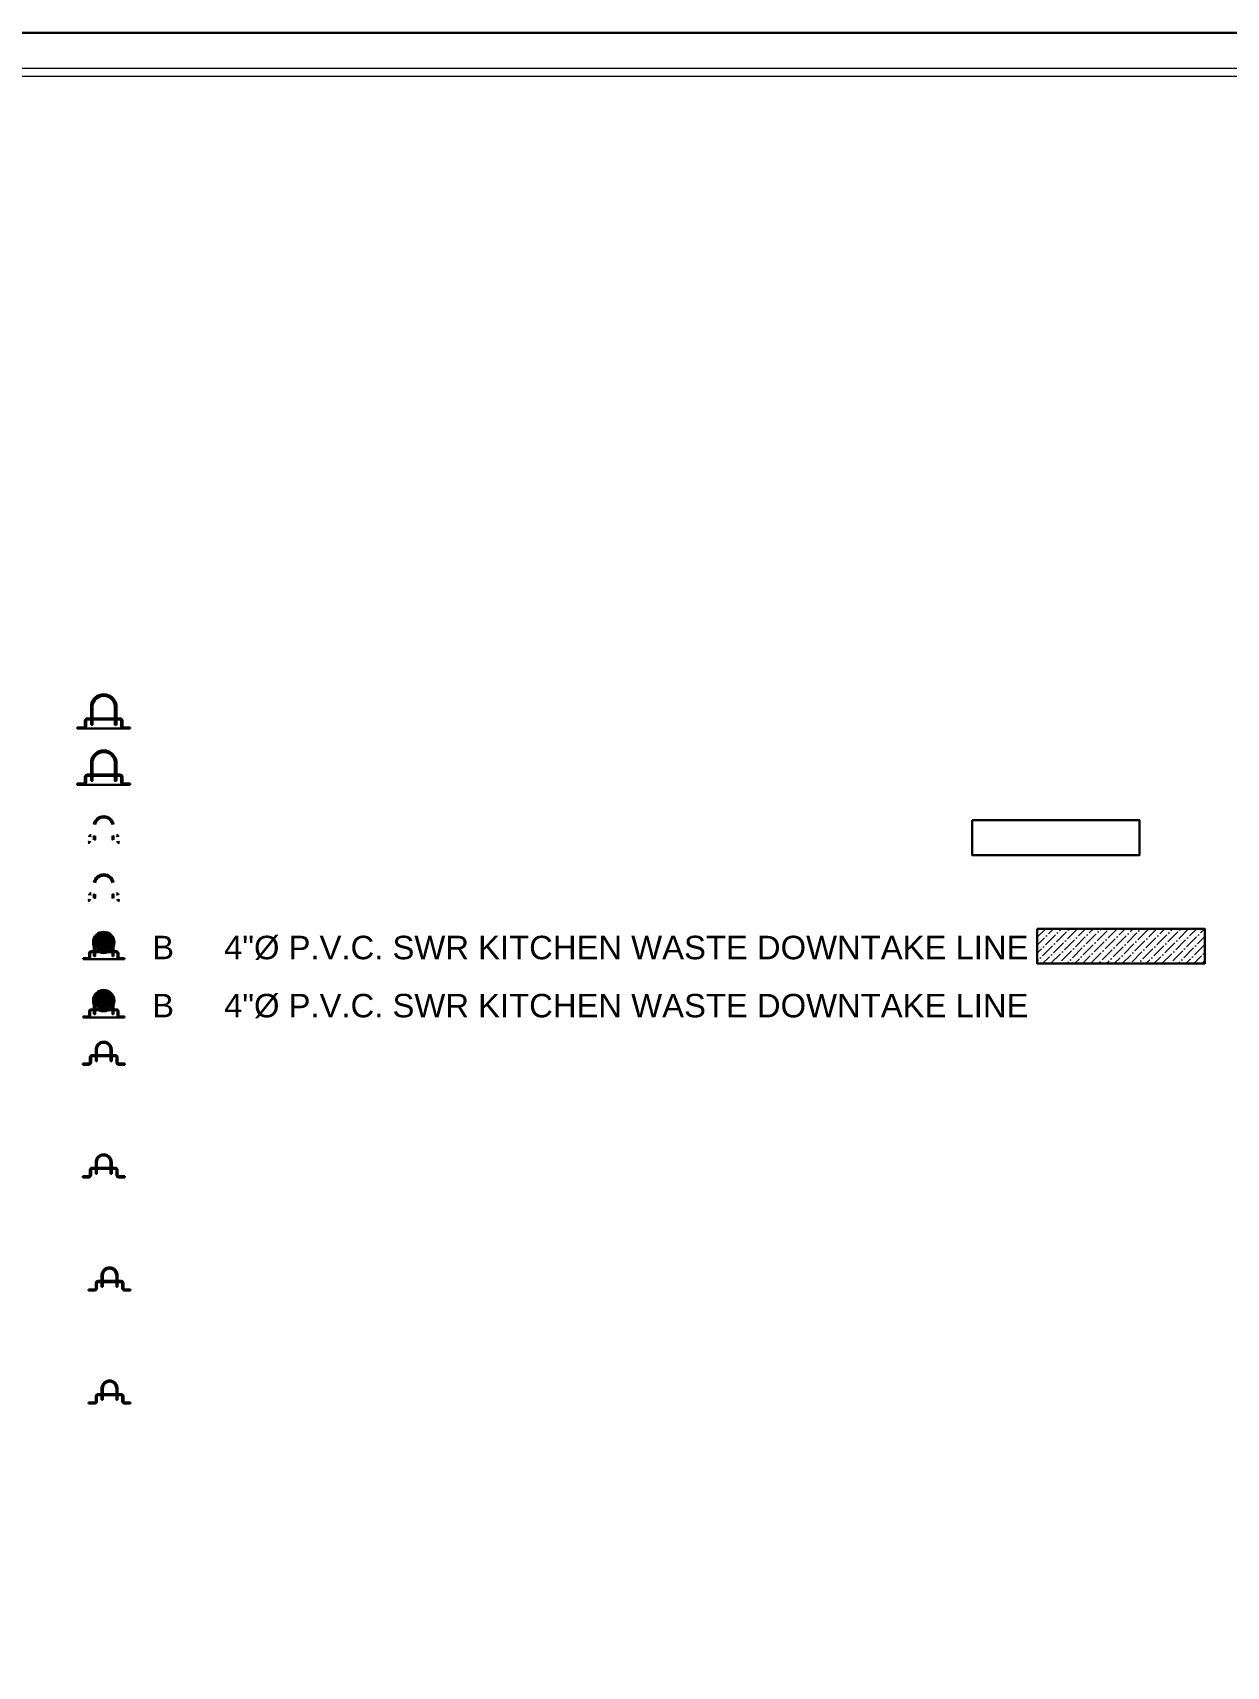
# Model space of a CAD drawing. Header units: inches. Extents: x 1807 to 67852, y 1160 to 20242.
# Drawn here: x 9884 to 10572, y 8980 to 9922 of the extents above; entities that cross this region are included whole.
import ezdxf

# ---------------------------------------------------------------- set-up
doc = ezdxf.new("R2010")
doc.units = ezdxf.units.IN
doc.header["$MEASUREMENT"] = 0
for name, color, linetype, lineweight in [('4 upvc pip', 5, 'Continuous', 30), ('4 upvc pip hatch', 6, 'Continuous', 5), ('4. UPCV', 6, 'Continuous', 30), ('A-HATCH', 252, 'Continuous', 13), ('COLD WATER', 4, 'Continuous', 30), ('RAIN WATER', 32, 'Continuous', 30)]:
    doc.layers.add(name, color=color, linetype=linetype, lineweight=lineweight)
doc.styles.add('Krupalu', font='arial.ttf', dxfattribs={"height": 8})
pattern_1 = [(45, (9559.84297, 5951.38392), (-0.244510333, 0.244510333), []), (45, (9560.08748, 5951.38392), (-0.244510333, 0.244510333), [0.172894914, -0.086447457])]
pattern_2 = [(135, (10295.86425, 5951.38392), (0.244510333, 0.244510333), []), (135, (10295.61974, 5951.38392), (0.244510333, 0.244510333), [0.172894914, -0.086447457])]
pattern_3 = [(135, (10295.86425, 5886.15753), (0.244510333, 0.244510333), []), (135, (10295.61974, 5886.15753), (0.244510333, 0.244510333), [0.172894914, -0.086447457])]
pattern_4 = [(45, (9559.84297, 5886.15753), (-0.244510333, 0.244510333), []), (45, (9560.08748, 5886.15753), (-0.244510333, 0.244510333), [0.172894914, -0.086447457])]
pattern_5 = [(45, (9556.46235, 6081.58498), (-0.244510333, 0.244510333), []), (45, (9556.70686, 6081.58498), (-0.244510333, 0.244510333), [0.172894914, -0.086447457])]
pattern_6 = [(135, (10292.48363, 6081.58498), (0.244510333, 0.244510333), []), (135, (10292.23912, 6081.58498), (0.244510333, 0.244510333), [0.172894914, -0.086447457])]
pattern_7 = [(135, (10292.48363, 6016.6103), (0.244510333, 0.244510333), []), (135, (10292.23912, 6016.6103), (0.244510333, 0.244510333), [0.172894914, -0.086447457])]
pattern_8 = [(45, (9556.46235, 6016.6103), (-0.244510333, 0.244510333), []), (45, (9556.70686, 6016.6103), (-0.244510333, 0.244510333), [0.172894914, -0.086447457])]

msp = doc.modelspace()

# ---------------------------------------------------------------- hatches: boundary and pattern name
at = {"layer": '4 upvc pip'}
h = msp.add_hatch(dxfattribs=at)
h.set_pattern_fill('ANSI33', color=256, scale=1.152633, angle=180, style=0)
h.set_pattern_definition([(45, (9784.97328, 6777.75375), (-0.20375861, 0.20375861), []), (45, (9785.17703, 6777.75375), (-0.20375861, 0.20375861), [0.144079095, -0.072039548])])
h.paths.add_polyline_path([(9919.5, 9459.19), (9918.78, 9459.19), (9918.78, 9456.88), (9919.5, 9456.88)])
h = msp.add_hatch(dxfattribs=at)
h.set_pattern_fill('ANSI33', color=256, scale=1.152633, angle=180, style=0)
h.set_pattern_definition([(135, (10063.9727, 6777.75375), (0.20375861, 0.20375861), []), (135, (10063.76895, 6777.75375), (0.20375861, 0.20375861), [0.144079095, -0.072039548])])
h.paths.add_polyline_path([(9929.44, 9459.19), (9930.17, 9459.19), (9930.17, 9456.88), (9929.44, 9456.88)])
h = msp.add_hatch(dxfattribs=at)
h.set_pattern_fill('ANSI33', color=256, scale=1.152633, angle=180, style=0)
h.set_pattern_definition([(45, (9784.97328, 6744.22675), (-0.20375861, 0.20375861), []), (45, (9785.17703, 6744.22675), (-0.20375861, 0.20375861), [0.144079095, -0.072039548])])
h.paths.add_polyline_path([(9919.5, 9425.66), (9918.78, 9425.66), (9918.78, 9423.36), (9919.5, 9423.36)])
h = msp.add_hatch(dxfattribs=at)
h.set_pattern_fill('ANSI33', color=256, scale=1.152633, angle=180, style=0)
h.set_pattern_definition([(135, (10063.9727, 6744.22675), (0.20375861, 0.20375861), []), (135, (10063.76895, 6744.22675), (0.20375861, 0.20375861), [0.144079095, -0.072039548])])
h.paths.add_polyline_path([(9929.44, 9425.66), (9930.17, 9425.66), (9930.17, 9423.36), (9929.44, 9423.36)])
at = {"layer": '4 upvc pip hatch', "ltscale": 0.7}
h = msp.add_hatch(dxfattribs=at)
h.set_pattern_fill('ANSI31', color=256, scale=3.168097, style=0)
h.set_pattern_definition([(45, (-102237.0756, 15930.27174), (-0.2800228278, 0.2800228278), [])])
h.paths.add_polyline_path([(9919.9, 9397.76, 1), (9929.04, 9397.76, 1)])
h = msp.add_hatch(dxfattribs=at)
h.set_pattern_fill('ANSI31', color=256, scale=3.168097, style=0)
h.set_pattern_definition([(45, (-102237.0756, 15896.7676), (-0.2800228278, 0.2800228278), [])])
h.paths.add_polyline_path([(9919.9, 9364.25, 1), (9929.04, 9364.25, 1)])
at = {"layer": '4. UPCV', "lineweight": 9, "ltscale": 50}
h = msp.add_hatch(dxfattribs=at)
h.set_pattern_fill('ANSI36', color=256, scale=25.92, style=0)
h.set_pattern_definition([(45, (-281547.9238, 162096.7304), (1.718269478, 6.30032142), [8.1, -1.62, 0, -1.62])])
h.paths.add_polyline_path([(10462.59, 9405.66), (10559.18, 9405.66), (10559.18, 9385.57), (10462.59, 9385.57)])
at = {"layer": '4. UPCV', "ltscale": 50}
h = msp.add_hatch(dxfattribs=at)
h.set_pattern_fill('ANSI33', color=256, scale=1.152633, angle=180, style=0)
h.set_pattern_definition([(45, (9784.97328, 6710.72264), (-0.20375861, 0.20375861), []), (45, (9785.17703, 6710.72264), (-0.20375861, 0.20375861), [0.144079095, -0.072039548])])
h.paths.add_polyline_path([(9919.5, 9392.16), (9918.78, 9392.16), (9918.78, 9389.85), (9919.5, 9389.85)])
h = msp.add_hatch(dxfattribs=at)
h.set_pattern_fill('ANSI33', color=256, scale=1.152633, angle=180, style=0)
h.set_pattern_definition([(135, (10063.9727, 6710.72264), (0.20375861, 0.20375861), []), (135, (10063.76895, 6710.72264), (0.20375861, 0.20375861), [0.144079095, -0.072039548])])
h.paths.add_polyline_path([(9929.44, 9392.16), (9930.17, 9392.16), (9930.17, 9389.85), (9929.44, 9389.85)])
h = msp.add_hatch(dxfattribs=at)
h.set_pattern_fill('ANSI33', color=256, scale=1.152633, angle=180, style=0)
h.set_pattern_definition([(45, (9784.97328, 6677.21852), (-0.20375861, 0.20375861), []), (45, (9785.17703, 6677.21852), (-0.20375861, 0.20375861), [0.144079095, -0.072039548])])
h.paths.add_polyline_path([(9919.5, 9358.65), (9918.78, 9358.65), (9918.78, 9356.35), (9919.5, 9356.35)])
h = msp.add_hatch(dxfattribs=at)
h.set_pattern_fill('ANSI33', color=256, scale=1.152633, angle=180, style=0)
h.set_pattern_definition([(135, (10063.9727, 6677.21852), (0.20375861, 0.20375861), []), (135, (10063.76895, 6677.21852), (0.20375861, 0.20375861), [0.144079095, -0.072039548])])
h.paths.add_polyline_path([(9929.44, 9358.65), (9930.17, 9358.65), (9930.17, 9356.35), (9929.44, 9356.35)])
at = {"layer": 'COLD WATER'}
h = msp.add_hatch(dxfattribs=at)
h.set_pattern_fill('ANSI33', color=256, scale=1.383159, style=0)
h.set_pattern_definition(pattern_5)
h.paths.add_polyline_path([(9920.55, 9332.16), (9919.9, 9332.16), (9919.9, 9329.4), (9920.55, 9329.4)])
h = msp.add_hatch(dxfattribs=at)
h.set_pattern_fill('ANSI33', color=256, scale=1.383159, style=0)
h.set_pattern_definition(pattern_5)
h.paths.add_polyline_path([(9920.55, 9332.16), (9919.9, 9332.16), (9919.9, 9329.4), (9920.55, 9329.4)])
h = msp.add_hatch(dxfattribs=at)
h.set_pattern_fill('ANSI33', color=256, scale=1.383159, style=0)
h.set_pattern_definition(pattern_6)
h.paths.add_polyline_path([(9928.39, 9332.16), (9929.05, 9332.16), (9929.05, 9329.4), (9928.39, 9329.4)])
h = msp.add_hatch(dxfattribs=at)
h.set_pattern_fill('ANSI33', color=256, scale=1.383159, style=0)
h.set_pattern_definition(pattern_6)
h.paths.add_polyline_path([(9928.39, 9332.16), (9929.05, 9332.16), (9929.05, 9329.4), (9928.39, 9329.4)])
h = msp.add_hatch(dxfattribs=at)
h.set_pattern_fill('ANSI33', color=256, scale=1.383159, style=0)
h.set_pattern_definition(pattern_8)
h.paths.add_polyline_path([(9920.55, 9267.19), (9919.9, 9267.19), (9919.9, 9264.42), (9920.55, 9264.42)])
h = msp.add_hatch(dxfattribs=at)
h.set_pattern_fill('ANSI33', color=256, scale=1.383159, style=0)
h.set_pattern_definition(pattern_8)
h.paths.add_polyline_path([(9920.55, 9267.19), (9919.9, 9267.19), (9919.9, 9264.42), (9920.55, 9264.42)])
h = msp.add_hatch(dxfattribs=at)
h.set_pattern_fill('ANSI33', color=256, scale=1.383159, style=0)
h.set_pattern_definition(pattern_7)
h.paths.add_polyline_path([(9928.39, 9267.19), (9929.05, 9267.19), (9929.05, 9264.42), (9928.39, 9264.42)])
h = msp.add_hatch(dxfattribs=at)
h.set_pattern_fill('ANSI33', color=256, scale=1.383159, style=0)
h.set_pattern_definition(pattern_7)
h.paths.add_polyline_path([(9928.39, 9267.19), (9929.05, 9267.19), (9929.05, 9264.42), (9928.39, 9264.42)])
h = msp.add_hatch(dxfattribs=at)
h.set_pattern_fill('ANSI33', color=256, scale=1.383159, style=0)
h.set_pattern_definition(pattern_1)
h.paths.add_polyline_path([(9923.93, 9201.96), (9923.28, 9201.96), (9923.28, 9199.2), (9923.93, 9199.2)])
h = msp.add_hatch(dxfattribs=at)
h.set_pattern_fill('ANSI33', color=256, scale=1.383159, style=0)
h.set_pattern_definition(pattern_1)
h.paths.add_polyline_path([(9923.93, 9201.96), (9923.28, 9201.96), (9923.28, 9199.2), (9923.93, 9199.2)])
h = msp.add_hatch(dxfattribs=at)
h.set_pattern_fill('ANSI33', color=256, scale=1.383159, style=0)
h.set_pattern_definition(pattern_2)
h.paths.add_polyline_path([(9931.77, 9201.96), (9932.43, 9201.96), (9932.43, 9199.2), (9931.77, 9199.2)])
h = msp.add_hatch(dxfattribs=at)
h.set_pattern_fill('ANSI33', color=256, scale=1.383159, style=0)
h.set_pattern_definition(pattern_2)
h.paths.add_polyline_path([(9931.77, 9201.96), (9932.43, 9201.96), (9932.43, 9199.2), (9931.77, 9199.2)])
h = msp.add_hatch(dxfattribs=at)
h.set_pattern_fill('ANSI33', color=256, scale=1.383159, style=0)
h.set_pattern_definition(pattern_4)
h.paths.add_polyline_path([(9923.93, 9136.74), (9923.28, 9136.74), (9923.28, 9133.97), (9923.93, 9133.97)])
h = msp.add_hatch(dxfattribs=at)
h.set_pattern_fill('ANSI33', color=256, scale=1.383159, style=0)
h.set_pattern_definition(pattern_4)
h.paths.add_polyline_path([(9923.93, 9136.74), (9923.28, 9136.74), (9923.28, 9133.97), (9923.93, 9133.97)])
h = msp.add_hatch(dxfattribs=at)
h.set_pattern_fill('ANSI33', color=256, scale=1.383159, style=0)
h.set_pattern_definition(pattern_3)
h.paths.add_polyline_path([(9931.77, 9136.74), (9932.43, 9136.74), (9932.43, 9133.97), (9931.77, 9133.97)])
h = msp.add_hatch(dxfattribs=at)
h.set_pattern_fill('ANSI33', color=256, scale=1.383159, style=0)
h.set_pattern_definition(pattern_3)
h.paths.add_polyline_path([(9931.77, 9136.74), (9932.43, 9136.74), (9932.43, 9133.97), (9931.77, 9133.97)])
at = {"layer": 'RAIN WATER', "ltscale": 50}
h = msp.add_hatch(dxfattribs=at)
h.set_pattern_fill('ANSI33', color=256, scale=1.479589, angle=180, style=0)
h.set_pattern_definition([(45, (9745.4027, 6084.24355), (-0.261556914, 0.261556914), []), (45, (9745.66425, 6084.24355), (-0.261556914, 0.261556914), [0.184948668, -0.092474334])])
h.paths.add_polyline_path([(9918.09, 9526.3), (9917.16, 9526.3), (9917.16, 9523.34), (9918.09, 9523.34)])
h = msp.add_hatch(dxfattribs=at)
h.set_pattern_fill('ANSI33', color=256, scale=1.479589, angle=180, style=0)
h.set_pattern_definition([(135, (10103.5433, 6084.24355), (0.261556914, 0.261556914), []), (135, (10103.28174, 6084.24355), (0.261556914, 0.261556914), [0.184948668, -0.092474334])])
h.paths.add_polyline_path([(9930.85, 9526.3), (9931.78, 9526.3), (9931.78, 9523.34), (9930.85, 9523.34)])
h = msp.add_hatch(dxfattribs=at)
h.set_pattern_fill('ANSI33', color=256, scale=1.479589, angle=180, style=0)
h.set_pattern_definition([(45, (9745.4027, 6051.8167), (-0.261556914, 0.261556914), []), (45, (9745.66425, 6051.8167), (-0.261556914, 0.261556914), [0.184948668, -0.092474334])])
h.paths.add_polyline_path([(9918.09, 9493.87), (9917.16, 9493.87), (9917.16, 9490.91), (9918.09, 9490.91)])
h = msp.add_hatch(dxfattribs=at)
h.set_pattern_fill('ANSI33', color=256, scale=1.479589, angle=180, style=0)
h.set_pattern_definition([(135, (10103.5433, 6051.8167), (0.261556914, 0.261556914), []), (135, (10103.28174, 6051.8167), (0.261556914, 0.261556914), [0.184948668, -0.092474334])])
h.paths.add_polyline_path([(9930.85, 9493.87), (9931.78, 9493.87), (9931.78, 9490.91), (9930.85, 9490.91)])

# ---------------------------------------------------------------- linework, layer by layer
at = {"layer": '4 upvc pip'}
for points in [[(8459.41, 9922.33), (11124.93, 9922.33), (11124.93, 8037.61), (8459.41, 8037.61)], [(10425.04, 9468.25), (10521.63, 9468.25), (10521.63, 9448.15), (10425.04, 9448.15)]]:
    msp.add_lwpolyline(points, close=True, dxfattribs=at)
for points in [[(9918.78, 9456.88), (9918.78, 9459.19)], [(9919.5, 9456.88), (9919.5, 9459.19)], [(9929.44, 9456.88), (9929.44, 9459.19)], [(9930.17, 9456.88), (9930.17, 9459.19)], [(9918.78, 9423.36), (9918.78, 9425.66)], [(9919.5, 9423.36), (9919.5, 9425.66)], [(9929.44, 9423.36), (9929.44, 9425.66)], [(9930.17, 9423.36), (9930.17, 9425.66)]]:
    msp.add_lwpolyline(points, dxfattribs=at)
for centre, radius, start, end in [((9924.47, 9464.79), 5.78, 9.84226, 170.15774), ((9924.47, 9464.79), 5.06, 10.52513, 169.47487), ((9917.16, 9458.61), 1.12, 90, 180), ((9917.16, 9458.61), 0.576, 90, 180), ((9931.78, 9458.61), 1.12, 0, 90), ((9931.78, 9458.61), 0.576, 0, 90), ((9915.47, 9456.24), 0.576, 270, 0), ((9915.47, 9456.24), 1.12, 270, 0), ((9933.48, 9456.24), 1.12, 180, 270), ((9933.48, 9456.24), 0.576, 180, 270), ((9924.47, 9431.26), 5.78, 9.84226, 170.15774), ((9924.47, 9431.26), 5.06, 10.52513, 169.47487), ((9915.47, 9422.72), 1.12, 270, 0), ((9915.47, 9422.72), 0.576, 270, 0), ((9917.16, 9425.09), 1.12, 90, 180), ((9917.16, 9425.09), 0.576, 90, 180), ((9931.78, 9425.09), 1.12, 0, 90), ((9931.78, 9425.09), 0.576, 0, 90), ((9933.48, 9422.72), 1.12, 180, 270), ((9933.48, 9422.72), 0.576, 180, 270)]:
    msp.add_arc(centre, radius, start, end, dxfattribs=at)
at = {"layer": '4. UPCV', "ltscale": 50}
for p, q in [((9916.04, 9389.21), (9916.04, 9391.58)), ((9916.59, 9389.21), (9916.59, 9391.58)), ((9931.78, 9392.7), (9917.16, 9392.7)), ((9931.78, 9392.16), (9917.16, 9392.16)), ((9918.78, 9392.7), (9918.78, 9398.75)), ((9919.5, 9392.7), (9919.5, 9398.68)), ((9929.44, 9392.7), (9929.44, 9398.68)), ((9930.17, 9392.7), (9930.17, 9398.75)), ((9932.36, 9389.21), (9932.36, 9391.58)), ((9932.9, 9389.21), (9932.9, 9391.58)), ((9912.59, 9388.09), (9912.59, 9388.63)), ((9912.59, 9388.63), (9915.47, 9388.63)), ((9936.36, 9388.09), (9912.59, 9388.09)), ((9912.59, 9388.09), (9915.47, 9388.09)), ((9915.61, 9388.09), (9912.73, 9388.09)), ((9915.61, 9388.09), (9915.61, 9388.63)), ((9919.5, 9389.85), (9918.78, 9389.85)), ((9929.44, 9389.85), (9930.17, 9389.85)), ((9936.36, 9388.63), (9933.48, 9388.63)), ((9936.36, 9388.09), (9933.48, 9388.09)), ((9936.36, 9388.09), (9936.36, 9388.63)), ((9918.78, 9359.2), (9918.78, 9365.24)), ((9919.5, 9359.2), (9919.5, 9365.18)), ((9929.44, 9359.2), (9929.44, 9365.18)), ((9930.17, 9359.2), (9930.17, 9365.24)), ((9912.59, 9355.13), (9915.47, 9355.13)), ((9912.59, 9354.59), (9912.59, 9355.13)), ((9912.59, 9354.59), (9915.47, 9354.59)), ((9936.36, 9354.59), (9912.59, 9354.59)), ((9915.61, 9354.59), (9912.73, 9354.59)), ((9915.61, 9354.59), (9915.61, 9355.13)), ((9916.04, 9355.71), (9916.04, 9358.08)), ((9916.59, 9355.71), (9916.59, 9358.08)), ((9931.78, 9359.2), (9917.16, 9359.2)), ((9931.78, 9358.65), (9917.16, 9358.65)), ((9919.5, 9356.35), (9918.78, 9356.35)), ((9929.44, 9356.35), (9930.17, 9356.35)), ((9932.36, 9355.71), (9932.36, 9358.08)), ((9932.9, 9355.71), (9932.9, 9358.08)), ((9936.36, 9355.13), (9933.48, 9355.13)), ((9936.36, 9354.59), (9933.48, 9354.59)), ((9936.36, 9354.59), (9936.36, 9355.13))]:
    msp.add_line(p, q, dxfattribs=at)
msp.add_lwpolyline([(10462.59, 9405.66), (10559.18, 9405.66), (10559.18, 9385.57), (10462.59, 9385.57)], close=True, dxfattribs=at)
for points in [[(9918.78, 9389.85), (9918.78, 9392.16)], [(9919.5, 9389.85), (9919.5, 9392.16)], [(9929.44, 9389.85), (9929.44, 9392.16)], [(9930.17, 9389.85), (9930.17, 9392.16)], [(9918.78, 9356.35), (9918.78, 9358.65)], [(9919.5, 9356.35), (9919.5, 9358.65)], [(9929.44, 9356.35), (9929.44, 9358.65)], [(9930.17, 9356.35), (9930.17, 9358.65)]]:
    msp.add_lwpolyline(points, dxfattribs=at)
for centre, radius in [((9924.47, 9397.76), 6.15), ((9924.47, 9397.76), 6.15), ((9924.47, 9397.76), 6.15), ((9924.47, 9397.76), 4.9), ((9924.47, 9397.76), 4.9), ((9924.47, 9397.76), 4.9), ((9924.47, 9397.76), 4.9), ((9924.47, 9397.76), 4.57), ((9924.47, 9364.25), 6.15), ((9924.47, 9364.25), 6.15), ((9924.47, 9364.25), 6.15), ((9924.47, 9364.25), 4.9), ((9924.47, 9364.25), 4.9), ((9924.47, 9364.25), 4.9), ((9924.47, 9364.25), 4.9), ((9924.47, 9364.25), 4.57)]:
    msp.add_circle(centre, radius, dxfattribs=at)
for centre, radius, start, end in [((9924.47, 9397.76), 5.78, 9.84226, 170.15774), ((9924.47, 9397.76), 5.06, 10.52513, 169.47487), ((9917.16, 9391.58), 1.12, 90, 180), ((9917.16, 9391.58), 0.576, 90, 180), ((9931.78, 9391.58), 1.12, 0, 90), ((9931.78, 9391.58), 0.576, 0, 90), ((9915.47, 9389.21), 0.576, 270, 0), ((9915.47, 9389.21), 1.12, 270, 0), ((9933.48, 9389.21), 1.12, 180, 270), ((9933.48, 9389.21), 0.576, 180, 270), ((9924.47, 9364.25), 5.78, 9.84226, 170.15774), ((9924.47, 9364.25), 5.06, 10.52513, 169.47487), ((9915.47, 9355.71), 1.12, 270, 0), ((9915.47, 9355.71), 0.576, 270, 0), ((9917.16, 9358.08), 1.12, 90, 180), ((9917.16, 9358.08), 0.576, 90, 180), ((9931.78, 9358.08), 1.12, 0, 90), ((9931.78, 9358.08), 0.576, 0, 90), ((9933.48, 9355.71), 1.12, 180, 270), ((9933.48, 9355.71), 0.576, 180, 270)]:
    msp.add_arc(centre, radius, start, end, dxfattribs=at)
at = {"layer": 'A-HATCH'}
for points in [[(11052.61, 9901.68), (8527.25, 9901.68, 0.414214), (8480.05, 9854.49), (8480.05, 8109.94, 0.414214), (8531.73, 8058.26), (11049.24, 8058.26, 0.414214), (11104.29, 8113.3), (11104.29, 9850, 0.414214)], [(11052.61, 9897.1), (8527.25, 9897.1, 0.414214), (8484.64, 9854.49), (8484.64, 8109.94, 0.414214), (8531.73, 8062.84), (11049.24, 8062.84, 0.414214), (11099.7, 8113.3), (11099.7, 9850, 0.414214)]]:
    msp.add_lwpolyline(points, format="xyb", close=True, dxfattribs=at)
at = {"layer": 'COLD WATER'}
for p, q in [((9919.9, 9336.38), (9919.9, 9332.82)), ((9919.9, 9336.38), (9919.9, 9332.82)), ((9920.55, 9336.38), (9920.55, 9332.82)), ((9920.55, 9336.38), (9920.55, 9332.82)), ((9928.39, 9336.38), (9928.39, 9332.82)), ((9928.39, 9336.38), (9928.39, 9332.82)), ((9929.05, 9336.38), (9929.05, 9332.82)), ((9929.05, 9336.38), (9929.05, 9332.82)), ((9912.34, 9327.94), (9915.8, 9327.94)), ((9912.34, 9327.94), (9915.8, 9327.94)), ((9912.34, 9327.28), (9912.34, 9327.94)), ((9912.34, 9327.28), (9915.8, 9327.28)), ((9912.34, 9327.28), (9915.8, 9327.28)), ((9916.49, 9328.63), (9916.49, 9331.47)), ((9917.14, 9328.63), (9917.14, 9331.47)), ((9917.84, 9332.82), (9920.55, 9332.82)), ((9917.84, 9332.16), (9931.11, 9332.16)), ((9917.84, 9332.16), (9931.11, 9332.16)), ((9920.55, 9329.4), (9919.9, 9329.4)), ((9920.55, 9329.4), (9919.9, 9329.4)), ((9920.55, 9332.82), (9928.39, 9332.82)), ((9931.11, 9332.82), (9928.39, 9332.82)), ((9928.43, 9329.4), (9929.05, 9329.4)), ((9928.43, 9329.4), (9929.05, 9329.4)), ((9931.8, 9328.63), (9931.8, 9331.47)), ((9931.8, 9328.63), (9931.8, 9331.47)), ((9932.45, 9328.63), (9932.45, 9331.47)), ((9932.45, 9328.63), (9932.45, 9331.47)), ((9933.15, 9327.94), (9936.6, 9327.94)), ((9933.15, 9327.94), (9936.6, 9327.94)), ((9933.15, 9327.28), (9936.6, 9327.28)), ((9936.6, 9327.28), (9933.15, 9327.28)), ((9933.15, 9327.28), (9936.6, 9327.28)), ((9936.6, 9327.28), (9933.15, 9327.28)), ((9936.6, 9327.28), (9936.6, 9327.94)), ((9936.6, 9327.28), (9936.6, 9327.94)), ((9936.6, 9327.28), (9936.6, 9327.94)), ((9919.9, 9271.41), (9919.9, 9267.84)), ((9919.9, 9271.41), (9919.9, 9267.84)), ((9920.55, 9271.41), (9920.55, 9267.84)), ((9920.55, 9271.41), (9920.55, 9267.84)), ((9928.39, 9271.41), (9928.39, 9267.84)), ((9928.39, 9271.41), (9928.39, 9267.84)), ((9929.05, 9271.41), (9929.05, 9267.84)), ((9929.05, 9271.41), (9929.05, 9267.84)), ((9912.34, 9262.31), (9912.34, 9262.96)), ((9912.34, 9262.96), (9915.8, 9262.96)), ((9912.34, 9262.96), (9915.8, 9262.96)), ((9912.34, 9262.31), (9915.8, 9262.31)), ((9912.34, 9262.31), (9915.8, 9262.31)), ((9916.49, 9263.65), (9916.49, 9266.5)), ((9917.14, 9263.65), (9917.14, 9266.5)), ((9917.84, 9267.84), (9920.55, 9267.84)), ((9917.84, 9267.19), (9931.11, 9267.19)), ((9917.84, 9267.19), (9931.11, 9267.19)), ((9920.55, 9264.42), (9919.9, 9264.42)), ((9920.55, 9264.42), (9919.9, 9264.42)), ((9920.55, 9267.84), (9928.39, 9267.84)), ((9931.11, 9267.84), (9928.39, 9267.84)), ((9928.43, 9264.42), (9929.05, 9264.42)), ((9928.43, 9264.42), (9929.05, 9264.42)), ((9931.8, 9263.65), (9931.8, 9266.5)), ((9931.8, 9263.65), (9931.8, 9266.5)), ((9932.45, 9263.65), (9932.45, 9266.5)), ((9932.45, 9263.65), (9932.45, 9266.5)), ((9933.15, 9262.96), (9936.6, 9262.96)), ((9933.15, 9262.96), (9936.6, 9262.96)), ((9936.6, 9262.31), (9933.15, 9262.31)), ((9933.15, 9262.31), (9936.6, 9262.31)), ((9936.6, 9262.31), (9933.15, 9262.31)), ((9933.15, 9262.31), (9936.6, 9262.31)), ((9936.6, 9262.31), (9936.6, 9262.96)), ((9936.6, 9262.31), (9936.6, 9262.96)), ((9936.6, 9262.31), (9936.6, 9262.96)), ((9921.22, 9202.62), (9923.93, 9202.62)), ((9923.28, 9206.18), (9923.28, 9202.62)), ((9923.28, 9206.18), (9923.28, 9202.62)), ((9923.93, 9206.18), (9923.93, 9202.62)), ((9923.93, 9206.18), (9923.93, 9202.62)), ((9923.93, 9202.62), (9931.77, 9202.62)), ((9931.77, 9206.18), (9931.77, 9202.62)), ((9931.77, 9206.18), (9931.77, 9202.62)), ((9934.49, 9202.62), (9931.77, 9202.62)), ((9932.43, 9206.18), (9932.43, 9202.62)), ((9932.43, 9206.18), (9932.43, 9202.62)), ((9915.72, 9197.74), (9919.18, 9197.74)), ((9915.72, 9197.74), (9919.18, 9197.74)), ((9915.72, 9197.08), (9915.72, 9197.74)), ((9915.72, 9197.08), (9919.18, 9197.08)), ((9915.72, 9197.08), (9919.18, 9197.08)), ((9919.87, 9198.43), (9919.87, 9201.27)), ((9920.52, 9198.43), (9920.52, 9201.27)), ((9921.22, 9201.96), (9934.49, 9201.96)), ((9921.22, 9201.96), (9934.49, 9201.96)), ((9923.93, 9199.2), (9923.28, 9199.2)), ((9923.93, 9199.2), (9923.28, 9199.2)), ((9931.81, 9199.2), (9932.43, 9199.2)), ((9931.81, 9199.2), (9932.43, 9199.2)), ((9935.18, 9198.43), (9935.18, 9201.27)), ((9935.18, 9198.43), (9935.18, 9201.27)), ((9935.84, 9198.43), (9935.84, 9201.27)), ((9935.84, 9198.43), (9935.84, 9201.27)), ((9936.53, 9197.74), (9939.98, 9197.74)), ((9936.53, 9197.74), (9939.98, 9197.74)), ((9936.53, 9197.08), (9939.98, 9197.08)), ((9939.98, 9197.08), (9936.53, 9197.08)), ((9936.53, 9197.08), (9939.98, 9197.08)), ((9939.98, 9197.08), (9936.53, 9197.08)), ((9939.98, 9197.08), (9939.98, 9197.74)), ((9939.98, 9197.08), (9939.98, 9197.74)), ((9939.98, 9197.08), (9939.98, 9197.74)), ((9921.22, 9137.39), (9923.93, 9137.39)), ((9921.22, 9136.74), (9934.49, 9136.74)), ((9921.22, 9136.74), (9934.49, 9136.74)), ((9923.28, 9140.96), (9923.28, 9137.39)), ((9923.28, 9140.96), (9923.28, 9137.39)), ((9923.93, 9140.96), (9923.93, 9137.39)), ((9923.93, 9140.96), (9923.93, 9137.39)), ((9923.93, 9137.39), (9931.77, 9137.39)), ((9931.77, 9140.96), (9931.77, 9137.39)), ((9931.77, 9140.96), (9931.77, 9137.39)), ((9934.49, 9137.39), (9931.77, 9137.39)), ((9932.43, 9140.96), (9932.43, 9137.39)), ((9932.43, 9140.96), (9932.43, 9137.39)), ((9915.72, 9131.86), (9915.72, 9132.51)), ((9915.72, 9132.51), (9919.18, 9132.51)), ((9915.72, 9132.51), (9919.18, 9132.51)), ((9915.72, 9131.86), (9919.18, 9131.86)), ((9915.72, 9131.86), (9919.18, 9131.86)), ((9919.87, 9133.2), (9919.87, 9136.04)), ((9920.52, 9133.2), (9920.52, 9136.04)), ((9923.93, 9133.97), (9923.28, 9133.97)), ((9923.93, 9133.97), (9923.28, 9133.97)), ((9931.81, 9133.97), (9932.43, 9133.97)), ((9931.81, 9133.97), (9932.43, 9133.97)), ((9935.18, 9133.2), (9935.18, 9136.04)), ((9935.18, 9133.2), (9935.18, 9136.04)), ((9935.84, 9133.2), (9935.84, 9136.04)), ((9935.84, 9133.2), (9935.84, 9136.04)), ((9936.53, 9132.51), (9939.98, 9132.51)), ((9936.53, 9132.51), (9939.98, 9132.51)), ((9939.98, 9131.86), (9936.53, 9131.86)), ((9936.53, 9131.86), (9939.98, 9131.86)), ((9939.98, 9131.86), (9936.53, 9131.86)), ((9936.53, 9131.86), (9939.98, 9131.86)), ((9939.98, 9131.86), (9939.98, 9132.51)), ((9939.98, 9131.86), (9939.98, 9132.51)), ((9939.98, 9131.86), (9939.98, 9132.51))]:
    msp.add_line(p, q, dxfattribs=at)
at = {"layer": 'COLD WATER', "ltscale": 50}
for p, q in [((9936.6, 9327.28), (9936.6, 9327.83)), ((9936.6, 9262.31), (9936.6, 9262.85)), ((9939.98, 9197.08), (9939.98, 9197.63)), ((9939.98, 9131.86), (9939.98, 9132.4))]:
    msp.add_line(p, q, dxfattribs=at)
at = {"layer": 'COLD WATER'}
for points in [[(9919.9, 9329.4), (9919.9, 9332.16)], [(9919.9, 9329.4), (9919.9, 9332.16)], [(9920.55, 9329.4), (9920.55, 9332.16)], [(9920.55, 9329.4), (9920.55, 9332.16)], [(9928.39, 9329.4), (9928.39, 9332.16)], [(9928.39, 9329.4), (9928.39, 9332.16)], [(9929.05, 9329.4), (9929.05, 9332.16)], [(9929.05, 9329.4), (9929.05, 9332.16)], [(9919.9, 9264.42), (9919.9, 9267.19)], [(9919.9, 9264.42), (9919.9, 9267.19)], [(9920.55, 9264.42), (9920.55, 9267.19)], [(9920.55, 9264.42), (9920.55, 9267.19)], [(9928.39, 9264.42), (9928.39, 9267.19)], [(9928.39, 9264.42), (9928.39, 9267.19)], [(9929.05, 9264.42), (9929.05, 9267.19)], [(9929.05, 9264.42), (9929.05, 9267.19)], [(9923.28, 9199.2), (9923.28, 9201.96)], [(9923.28, 9199.2), (9923.28, 9201.96)], [(9923.93, 9199.2), (9923.93, 9201.96)], [(9923.93, 9199.2), (9923.93, 9201.96)], [(9931.77, 9199.2), (9931.77, 9201.96)], [(9931.77, 9199.2), (9931.77, 9201.96)], [(9932.43, 9199.2), (9932.43, 9201.96)], [(9932.43, 9199.2), (9932.43, 9201.96)], [(9923.28, 9133.97), (9923.28, 9136.74)], [(9923.28, 9133.97), (9923.28, 9136.74)], [(9923.93, 9133.97), (9923.93, 9136.74)], [(9923.93, 9133.97), (9923.93, 9136.74)], [(9931.77, 9133.97), (9931.77, 9136.74)], [(9931.77, 9133.97), (9931.77, 9136.74)], [(9932.43, 9133.97), (9932.43, 9136.74)], [(9932.43, 9133.97), (9932.43, 9136.74)]]:
    msp.add_lwpolyline(points, dxfattribs=at)
for centre, radius, start, end in [((9924.47, 9336.07), 4.58, 3.85604, 176.14396), ((9924.47, 9336.07), 4.58, 3.85604, 176.14396), ((9924.47, 9336.07), 3.89, 3.85604, 176.14396), ((9924.47, 9336.07), 3.89, 3.85604, 176.14396), ((9915.8, 9328.63), 0.692, 270, 0), ((9915.8, 9328.63), 1.34, 270, 0), ((9917.84, 9331.47), 1.34, 90, 180), ((9917.84, 9331.47), 0.692, 90, 180), ((9917.84, 9331.47), 0.692, 90, 180), ((9931.11, 9331.47), 1.34, 0, 90), ((9931.11, 9331.47), 0.692, 0, 90), ((9931.11, 9331.47), 0.692, 0, 90), ((9933.15, 9328.63), 1.34, 180, 270), ((9933.15, 9328.63), 1.34, 180, 270), ((9933.15, 9328.63), 0.692, 180, 270), ((9933.15, 9328.63), 0.692, 180, 270), ((9924.47, 9271.1), 4.58, 3.85604, 176.14396), ((9924.47, 9271.1), 4.58, 3.85604, 176.14396), ((9924.47, 9271.1), 3.89, 3.85604, 176.14396), ((9924.47, 9271.1), 3.89, 3.85604, 176.14396), ((9915.8, 9263.65), 1.34, 270, 0), ((9915.8, 9263.65), 0.692, 270, 0), ((9917.84, 9266.5), 1.34, 90, 180), ((9917.84, 9266.5), 0.692, 90, 180), ((9917.84, 9266.5), 0.692, 90, 180), ((9931.11, 9266.5), 1.34, 0, 90), ((9931.11, 9266.5), 0.692, 0, 90), ((9931.11, 9266.5), 0.692, 0, 90), ((9933.15, 9263.65), 1.34, 180, 270), ((9933.15, 9263.65), 1.34, 180, 270), ((9933.15, 9263.65), 0.692, 180, 270), ((9933.15, 9263.65), 0.692, 180, 270), ((9921.22, 9201.27), 1.34, 90, 180), ((9927.85, 9205.87), 4.58, 3.85604, 176.14396), ((9927.85, 9205.87), 4.58, 3.85604, 176.14396), ((9927.85, 9205.87), 3.89, 3.85604, 176.14396), ((9927.85, 9205.87), 3.89, 3.85604, 176.14396), ((9934.49, 9201.27), 1.34, 0, 90), ((9919.18, 9198.43), 0.692, 270, 0), ((9919.18, 9198.43), 1.34, 270, 0), ((9921.22, 9201.27), 0.692, 90, 180), ((9921.22, 9201.27), 0.692, 90, 180), ((9934.49, 9201.27), 0.692, 0, 90), ((9934.49, 9201.27), 0.692, 0, 90), ((9936.53, 9198.43), 1.34, 180, 270), ((9936.53, 9198.43), 1.34, 180, 270), ((9936.53, 9198.43), 0.692, 180, 270), ((9936.53, 9198.43), 0.692, 180, 270), ((9921.22, 9136.04), 1.34, 90, 180), ((9921.22, 9136.04), 0.692, 90, 180), ((9921.22, 9136.04), 0.692, 90, 180), ((9927.85, 9140.65), 4.58, 3.85604, 176.14396), ((9927.85, 9140.65), 4.58, 3.85604, 176.14396), ((9927.85, 9140.65), 3.89, 3.85604, 176.14396), ((9927.85, 9140.65), 3.89, 3.85604, 176.14396), ((9934.49, 9136.04), 1.34, 0, 90), ((9934.49, 9136.04), 0.692, 0, 90), ((9934.49, 9136.04), 0.692, 0, 90), ((9919.18, 9133.2), 1.34, 270, 0), ((9919.18, 9133.2), 0.692, 270, 0), ((9936.53, 9133.2), 1.34, 180, 270), ((9936.53, 9133.2), 1.34, 180, 270), ((9936.53, 9133.2), 0.692, 180, 270), ((9936.53, 9133.2), 0.692, 180, 270)]:
    msp.add_arc(centre, radius, start, end, dxfattribs=at)
at = {"layer": 'RAIN WATER', "ltscale": 50}
for p, q in [((9917.16, 9526.99), (9917.16, 9534.75)), ((9918.09, 9526.99), (9918.09, 9534.67)), ((9930.85, 9526.99), (9930.85, 9534.67)), ((9931.78, 9526.99), (9931.78, 9534.75)), ((9913.65, 9522.51), (9913.65, 9525.56)), ((9914.35, 9522.51), (9914.35, 9525.56)), ((9933.85, 9526.99), (9915.09, 9526.99)), ((9933.85, 9526.3), (9915.09, 9526.3)), ((9918.09, 9523.34), (9917.16, 9523.34)), ((9930.85, 9523.34), (9931.78, 9523.34)), ((9934.59, 9522.51), (9934.59, 9525.56)), ((9935.29, 9522.51), (9935.29, 9525.56)), ((9909.21, 9521.08), (9909.21, 9521.77)), ((9909.21, 9521.77), (9912.91, 9521.77)), ((9909.21, 9521.08), (9912.91, 9521.08)), ((9913.1, 9521.08), (9909.4, 9521.08)), ((9912.91, 9521.08), (9935.85, 9521.08)), ((9935.85, 9521.08), (9939.55, 9521.08)), ((9939.73, 9521.77), (9936.03, 9521.77)), ((9939.73, 9521.08), (9936.03, 9521.08)), ((9939.73, 9521.08), (9939.73, 9521.77)), ((9933.85, 9494.57), (9915.09, 9494.57)), ((9917.16, 9494.57), (9917.16, 9502.33)), ((9918.09, 9494.57), (9918.09, 9502.24)), ((9930.85, 9494.57), (9930.85, 9502.24)), ((9931.78, 9494.57), (9931.78, 9502.33)), ((9909.21, 9489.35), (9912.91, 9489.35)), ((9909.21, 9488.65), (9909.21, 9489.35)), ((9909.21, 9488.65), (9912.91, 9488.65)), ((9913.1, 9488.65), (9909.4, 9488.65)), ((9912.91, 9488.65), (9935.85, 9488.65)), ((9913.65, 9490.09), (9913.65, 9493.13)), ((9914.35, 9490.09), (9914.35, 9493.13)), ((9933.85, 9493.87), (9915.09, 9493.87)), ((9918.09, 9490.91), (9917.16, 9490.91)), ((9930.85, 9490.91), (9931.78, 9490.91)), ((9934.59, 9490.09), (9934.59, 9493.13)), ((9935.29, 9490.09), (9935.29, 9493.13)), ((9935.85, 9488.65), (9939.55, 9488.65)), ((9939.73, 9489.35), (9936.03, 9489.35)), ((9939.73, 9488.65), (9936.03, 9488.65)), ((9939.73, 9488.65), (9939.73, 9489.35))]:
    msp.add_line(p, q, dxfattribs=at)
for points in [[(9917.16, 9523.34), (9917.16, 9526.3)], [(9918.09, 9523.34), (9918.09, 9526.3)], [(9930.85, 9523.34), (9930.85, 9526.3)], [(9931.78, 9523.34), (9931.78, 9526.3)], [(9917.16, 9490.91), (9917.16, 9493.87)], [(9918.09, 9490.91), (9918.09, 9493.87)], [(9930.85, 9490.91), (9930.85, 9493.87)], [(9931.78, 9490.91), (9931.78, 9493.87)]]:
    msp.add_lwpolyline(points, dxfattribs=at)
for centre, radius, start, end in [((9924.47, 9533.48), 7.42, 9.84226, 170.15774), ((9924.47, 9533.48), 6.49, 10.52513, 169.47487), ((9915.09, 9525.56), 1.44, 90, 180), ((9915.09, 9525.56), 0.74, 90, 180), ((9933.85, 9525.56), 1.44, 0, 90), ((9933.85, 9525.56), 0.74, 0, 90), ((9912.91, 9522.51), 0.74, 270, 0), ((9912.91, 9522.51), 1.44, 270, 0), ((9936.03, 9522.51), 1.44, 180, 270), ((9936.03, 9522.51), 0.74, 180, 270), ((9924.47, 9501.06), 7.42, 9.84226, 170.15774), ((9924.47, 9501.06), 6.49, 10.52513, 169.47487), ((9915.09, 9493.13), 1.44, 90, 180), ((9933.85, 9493.13), 1.44, 0, 90), ((9912.91, 9490.09), 1.44, 270, 0), ((9912.91, 9490.09), 0.74, 270, 0), ((9915.09, 9493.13), 0.74, 90, 180), ((9933.85, 9493.13), 0.74, 0, 90), ((9936.03, 9490.09), 1.44, 180, 270), ((9936.03, 9490.09), 0.74, 180, 270)]:
    msp.add_arc(centre, radius, start, end, dxfattribs=at)

# ---------------------------------------------------------------- texts
at = {"layer": '4. UPCV', "ltscale": 50, "style": 'Krupalu'}
for s, height, p in [('B', 13.53, (9952.39, 9388.09)), ('4"%%C P.V.C. SWR KITCHEN WASTE DOWNTAKE LINE ', 13.5347, (9993.87, 9388.09)), ('B', 13.53, (9952.39, 9354.59)), ('4"%%C P.V.C. SWR KITCHEN WASTE DOWNTAKE LINE ', 13.5347, (9993.87, 9354.59))]:
    msp.add_text(s, height=height, dxfattribs=at).set_placement(p)

doc.saveas('drawing.dxf')
